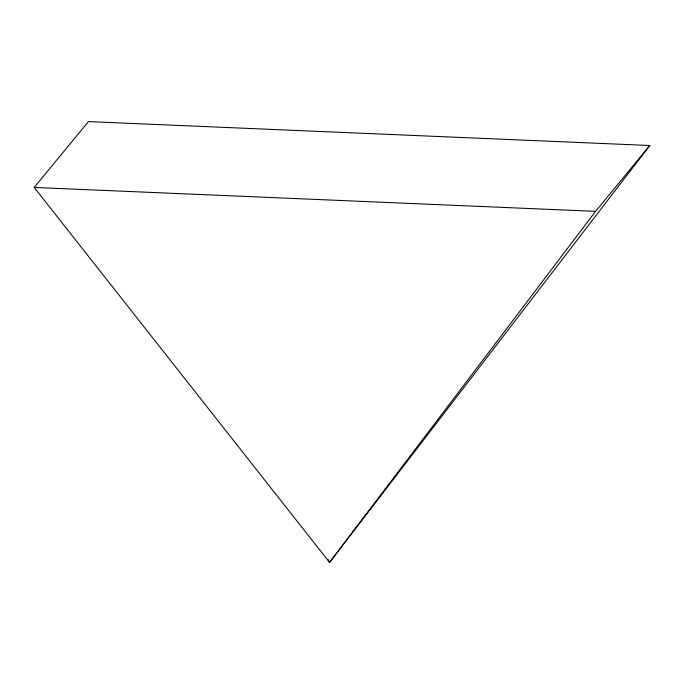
<?xml version="1.0" encoding="UTF-8"?>
<svg xmlns="http://www.w3.org/2000/svg" width="684" height="684" viewBox="0 0 684 684"><rect width="100%" height="100%" fill="white"/><g stroke="black" fill="none" stroke-linecap="round" stroke-linejoin="round"><path stroke-width="1.03" d="M649.8 145.512L595.584 211.347L329.56 562.393L34.2 187.442L88.416 121.607L649.8 145.512L329.56 562.393L328.021 559.58M34.2 187.442L595.584 211.347"/></g></svg>
